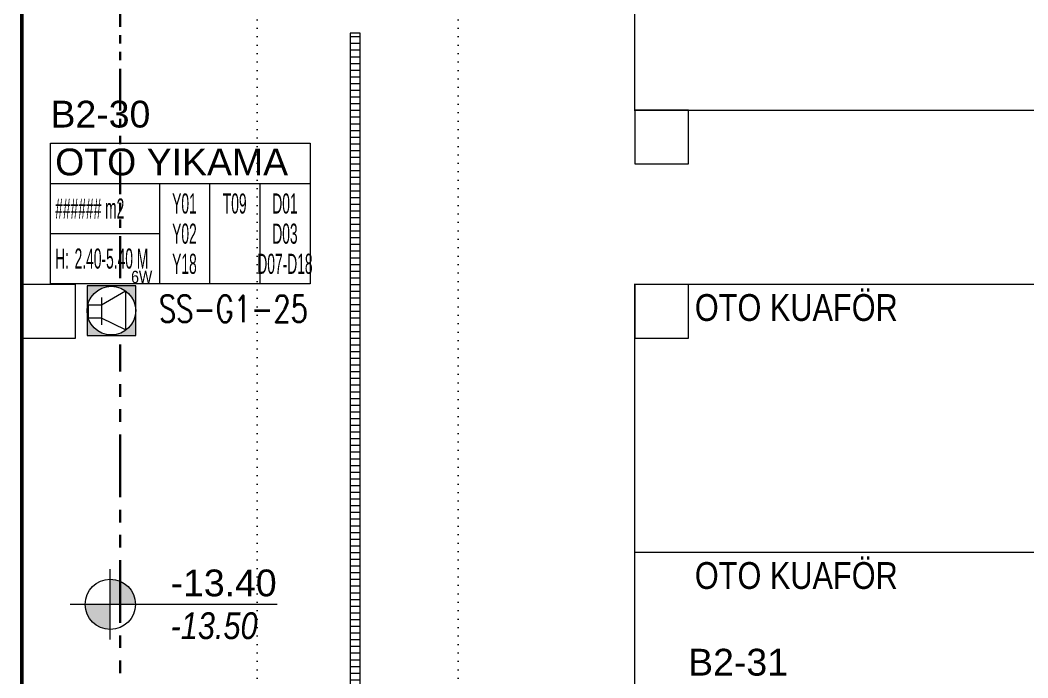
# Model space of a CAD drawing. Header units: metres. Extents: x -13545 to 152404, y -11890 to 28436.
# Drawn here: x 7522 to 9027, y 2693 to 3675 of the extents above; entities that cross this region are included whole.
import ezdxf
from ezdxf.enums import TextEntityAlignment as Align

# ---------------------------------------------------------------- set-up
doc = ezdxf.new("R2010")
doc.units = ezdxf.units.M
doc.header["$LTSCALE"] = 100
doc.header["$MEASUREMENT"] = 0
for name, pattern in [('DOT2', [0.125, 0, -0.125]), ('HIDDEN', [0.375, 0.25, -0.125]), ('PHANTOM2', [1.25, 0.625, -0.125, 0.125, -0.125, 0.125, -0.125])]:
    doc.linetypes.add(name, pattern=pattern)
doc.layers.get('0').update_dxf_attribs({"color": 9, "lineweight": 9})
for name, color, linetype, lineweight in [('01', 9, 'Continuous', 9), ('06D', 9, 'Continuous', 9), ('20', 9, 'DOT2', 9), ('21', 9, 'Continuous', 9), ('21_mahal200', 9, 'Continuous', 9), ('E-6W ACİL ANONS İÇİN HOPARLÖR (SIVAÜSTÜ) (YANGINA DAYANIKLI)', 7, 'Continuous', 30), ('E-KABLO', 7, 'Continuous', 30), ('E-YAZI', 7, 'Continuous', 30), ('Seslendirme', 7, 'Continuous', 9)]:
    doc.layers.add(name, color=color, linetype=linetype, lineweight=lineweight)
doc.styles.add('Arial', font='arial.ttf', dxfattribs={"height": 2.5})
doc.styles.add('ILGAZ', font='txttw.shx')
doc.styles.add('MuuM_TEXT-ITALIC', font='ARIALNI.TTF')
doc.styles.add('MuuM_TEXT-STANDART', font='ARIALN.TTF')

# ---------------------------------------------------------------- blocks, each defined once
blk = doc.blocks.new('ep20n')
at = {"layer": 'Seslendirme'}
h = blk.add_hatch(color=3, dxfattribs=at)
h.paths.add_polyline_path([(59.4, -30.4), (59.4, 0, -1), (0, 0), (0, -30.4)])
h.paths.add_polyline_path([(0, 30.4), (0, 0, -1), (59.4, 0), (59.4, 30.4)])
at = {"layer": 'Seslendirme', "color": 3}
for p, q in [((59.4, 30.4), (0, 30.4)), ((0, 30.4), (0, -30.4)), ((59.4, -30.4), (59.4, 30.4)), ((17.8, 6.9), (47, 24)), ((17.8, 16), (17.8, -17.3)), ((47, 24, 943.8), (47, -23.5, 943.8)), ((1.8, -9.1), (1.8, 6.9)), ((1.8, 6.9), (17.8, 6.9)), ((17.8, -9.1), (1.8, -9.1)), ((47, -23.5), (17.8, -9.1)), ((0, -30.4), (59.4, -30.4))]:
    blk.add_line(p, q, dxfattribs=at)
blk.add_circle((29.7, 0), 29.7, dxfattribs=at)
at = {"color": 3, "insert": (53.8, 48.6), "char_height": 15, "attachment_point": 1, "style": 'MuuM_TEXT-STANDART'}
blk.add_mtext_dynamic_manual_height_columns('6W', width=52.414, gutter_width=150, heights=[0], dxfattribs=at)
blk = doc.blocks.new('p-kolon_80x80')
blk.add_lwpolyline([(-40, -40), (40, -40), (40, 40), (-40, 40)], close=True)
blk = doc.blocks.new('2.bod.sitatik')
at = {"layer": '01'}
for p in [(8480, -5130), (7565, -5390), (8480, -5390)]:
    blk.add_blockref('p-kolon_80x80', p, dxfattribs=at)
blk = doc.blocks.new('p-işyeri')
at = {"color": 0, "const_width": 2}
blk.add_lwpolyline([(200, 0), (200, 700), (-200, 700), (-200, 0)], close=True, dxfattribs=at)
blk = doc.blocks.new('p-ızgara')
at = {"layer": '06D'}
h = blk.add_hatch(dxfattribs=at)
h.set_pattern_fill('_USER', color=252, scale=10, angle=180, style=0, pattern_type=0)
h.set_pattern_definition([(180, (20, -8630), (-1e-15, -10), [])])
h.paths.add_polyline_path([(8015, -4975), (8015, -8278.5), (8030, -8278.5), (8030, -4975)])
blk.add_lwpolyline([(8015, -4975), (8015, -8278.5), (8030, -8278.5), (8030, -4975)], close=True, dxfattribs=at)
blk = doc.blocks.new('0_elevationtarget-p-bk')
h = blk.add_hatch(color=250)
h.paths.add_polyline_path([(1.875, 0, 0.414214), (0, 1.875), (0, 0)])
h.paths.add_polyline_path([(0, 0), (-1.875, 0, 0.414214), (0, -1.875)])
blk.add_line((0, -2.625), (0, 2.625))
blk.add_lwpolyline([(12.453, 0), (-3, 0)])
blk.add_circle((0, 0), 1.875)
at = {"style": 'Arial'}
blk.add_attdef('BITMISKOT', text='', height=2, dxfattribs=at).set_placement((4.5, 0), align=Align.BOTTOM_LEFT)
at = {"style": 'MuuM_TEXT-ITALIC'}
blk.add_attdef('FINISHINGFLOORLEVEL', text='', height=2, dxfattribs=at).set_placement((4.5, -0.592), align=Align.TOP_LEFT)
blk = doc.blocks.new('0_roomno2')
blk.add_lwpolyline([(19.375, -10.5), (0, -10.5), (0, 0), (19.375, 0)], close=True)
for points in [[(0, -3), (19.375, -3)], [(8.125, -3), (8.125, -10.5)], [(11.875, -3), (11.875, -10.5)], [(15.625, -3), (15.625, -10.5)], [(0, -6.75), (8.125, -6.75)]]:
    blk.add_lwpolyline(points)
at = {"style": 'MuuM_TEXT-STANDART', "width": 0.6}
blk.add_text('H:', height=1.5, dxfattribs=at).set_placement((0.35, -8.608), align=Align.MIDDLE_LEFT)
at = {"style": 'Arial'}
blk.add_attdef('ODANO', (0, 1.17), '', height=2, dxfattribs=at)
blk.add_attdef('MEKANADI', text='', height=2, dxfattribs=at).set_placement((0.35, -3), align=Align.BOTTOM_LEFT)
at = {"style": 'MuuM_TEXT-STANDART', "width": 0.6}
for tag, p in [('YER01', (10, -4.5)), ('TAVAN01', (13.75, -4.5)), ('DUVAR01', (17.5, -4.5)), ('YER02', (10, -6.75)), ('TAVAN02', (13.75, -6.75)), ('DUVAR02', (17.5, -6.75)), ('YER03', (10, -9)), ('TAVAN03', (13.75, -9)), ('DUVAR03', (17.5, -9))]:
    blk.add_attdef(tag, text='', height=1.5, dxfattribs=at).set_placement(p, align=Align.MIDDLE_CENTER)
for tag, p in [('M2', (0.35, -4.875)), ('TEMIZTAVANYUKSEKLIGI', (1.8, -8.608))]:
    blk.add_attdef(tag, text='', height=1.5, dxfattribs=at).set_placement(p, align=Align.MIDDLE_LEFT)
blk = doc.blocks.new('2.bod.Mimari')
at = {"layer": '06D', "linetype": 'DOT2'}
for points in [[(7876.12, -4350), (7876.12, -7755), (7876.12, -8105)], [(8176.12, -4350), (8176.12, -7755), (8176.12, -8105)]]:
    blk.add_lwpolyline(points, dxfattribs=at)
at = {"layer": '20', "const_width": 5}
blk.add_lwpolyline([(7525, -8550), (7525, -4630)], dxfattribs=at)
at = {"layer": '06D'}
blk.add_blockref('p-ızgara', (0, 0), dxfattribs=at)
at = {"layer": '06D', "color": 89, "linetype": 'HIDDEN', "true_color": 0x2e4d23, "rotation": 90}
for p in [(9140, -4890), (9140, -5550), (9140, -5950)]:
    blk.add_blockref('p-işyeri', p, dxfattribs=at)
at = {"layer": '21', "xscale": 20, "yscale": 20, "zscale": 20}
blk.add_blockref('0_elevationtarget-p-bk', (7657.04, -5827.43), dxfattribs=at).add_auto_attribs({'BITMISKOT': '-13.40', 'FINISHINGFLOORLEVEL': '-13.50'})
at = {"layer": '21_mahal200'}
ref = blk.add_blockref('0_roomno2', (7567.77, -5139.12), dxfattribs=dict(at, xscale=20, yscale=20, zscale=20))
ref.add_attrib('ODANO', 'B2-30', (7567.77, -5115.72), dxfattribs={"layer": '0', "height": 40, "style": 'Arial'})
ref.add_attrib('MEKANADI', 'OTO YIKAMA', dxfattribs={"layer": '0', "height": 40, "style": 'Arial'}).set_placement((7574.77, -5199.12), align=Align.BOTTOM_LEFT)
ref.add_attrib('M2', '###### m2', dxfattribs={"layer": '0', "height": 30, "style": 'MuuM_TEXT-STANDART', "width": 0.6}).set_placement((7574.77, -5236.62), align=Align.MIDDLE_LEFT)
ref.add_attrib('TEMIZTAVANYUKSEKLIGI', '2.40-5.40 M', dxfattribs={"layer": '0', "height": 30, "style": 'MuuM_TEXT-STANDART', "width": 0.6}).set_placement((7603.77, -5311.28), align=Align.MIDDLE_LEFT)
ref.add_attrib('YER01', 'Y01', dxfattribs={"layer": '0', "height": 30, "style": 'MuuM_TEXT-STANDART', "width": 0.6}).set_placement((7767.77, -5229.12), align=Align.MIDDLE_CENTER)
ref.add_attrib('TAVAN01', 'T09', dxfattribs={"layer": '0', "height": 30, "style": 'MuuM_TEXT-STANDART', "width": 0.6}).set_placement((7842.77, -5229.12), align=Align.MIDDLE_CENTER)
ref.add_attrib('DUVAR01', 'D01', dxfattribs={"layer": '0', "height": 30, "style": 'MuuM_TEXT-STANDART', "width": 0.6}).set_placement((7917.77, -5229.12), align=Align.MIDDLE_CENTER)
ref.add_attrib('YER02', 'Y02', dxfattribs={"layer": '0', "height": 30, "style": 'MuuM_TEXT-STANDART', "width": 0.6}).set_placement((7767.77, -5274.12), align=Align.MIDDLE_CENTER)
ref.add_attrib('DUVAR02', 'D03', dxfattribs={"layer": '0', "height": 30, "style": 'MuuM_TEXT-STANDART', "width": 0.6}).set_placement((7917.77, -5274.12), align=Align.MIDDLE_CENTER)
ref.add_attrib('YER03', 'Y18', dxfattribs={"layer": '0', "height": 30, "style": 'MuuM_TEXT-STANDART', "width": 0.6}).set_placement((7767.77, -5319.12), align=Align.MIDDLE_CENTER)
ref.add_attrib('DUVAR03', 'D07-D18', dxfattribs={"layer": '0', "height": 30, "style": 'MuuM_TEXT-STANDART', "width": 0.6}).set_placement((7917.77, -5319.12), align=Align.MIDDLE_CENTER)
ref = blk.add_blockref('0_roomno2', (8519.63, -5957.15), dxfattribs=dict(at, xscale=20, yscale=20, zscale=20))
ref.add_attrib('ODANO', 'B2-31', (8519.63, -5933.75), dxfattribs={"layer": '0', "height": 40, "style": 'Arial'})
ref.add_attrib('MEKANADI', 'S.A.S.', dxfattribs={"layer": '0', "height": 40, "style": 'Arial'}).set_placement((8526.63, -6017.15), align=Align.BOTTOM_LEFT)
ref.add_attrib('M2', '#### m2', dxfattribs={"layer": '0', "height": 30, "style": 'MuuM_TEXT-STANDART', "width": 0.6}).set_placement((8526.63, -6054.65), align=Align.MIDDLE_LEFT)
ref.add_attrib('TEMIZTAVANYUKSEKLIGI', '2.40 M', dxfattribs={"layer": '0', "height": 30, "style": 'MuuM_TEXT-STANDART', "width": 0.6}).set_placement((8555.63, -6129.31), align=Align.MIDDLE_LEFT)
ref.add_attrib('YER01', 'Y04', dxfattribs={"layer": '0', "height": 30, "style": 'MuuM_TEXT-STANDART', "width": 0.6}).set_placement((8719.63, -6047.15), align=Align.MIDDLE_CENTER)
ref.add_attrib('TAVAN01', 'T09', dxfattribs={"layer": '0', "height": 30, "style": 'MuuM_TEXT-STANDART', "width": 0.6}).set_placement((8794.63, -6047.15), align=Align.MIDDLE_CENTER)
ref.add_attrib('DUVAR01', 'D07', dxfattribs={"layer": '0', "height": 30, "style": 'MuuM_TEXT-STANDART', "width": 0.6}).set_placement((8869.63, -6047.15), align=Align.MIDDLE_CENTER)
at = {"layer": '21', "style": 'MuuM_TEXT-STANDART'}
for p in [(8529.63, -5416.37), (8529.63, -5816.37)]:
    blk.add_text('OTO KUAFÖR', height=40, dxfattribs=at).set_placement(p, align=Align.BOTTOM_LEFT)

msp = doc.modelspace()

# ---------------------------------------------------------------- linework, layer by layer
at = {"layer": 'E-KABLO', "color": 5, "linetype": 'PHANTOM2'}
msp.add_line((7671.6, 3289.6), (7671.6, 4136.6), dxfattribs=at)
at = {"layer": 'E-KABLO', "color": 5, "linetype": 'PHANTOM2', "ltscale": 1.5}
msp.add_line((7671.6, 2025), (7671.6, 3190.4), dxfattribs=at)

# ---------------------------------------------------------------- block references
for name in ['2.bod.sitatik', '2.bod.Mimari']:
    msp.add_blockref(name, (0, 8630))
at = {"layer": 'E-6W ACİL ANONS İÇİN HOPARLÖR (SIVAÜSTÜ) (YANGINA DAYANIKLI)', "xscale": 1.222211883244323, "yscale": 1.222211883244323, "zscale": 1.222211883244323}
msp.add_blockref('ep20n', (7622.4, 3241), dxfattribs=at)

# ---------------------------------------------------------------- texts
at = {"layer": 'E-YAZI', "color": 3, "style": 'ILGAZ', "width": 0.75}
msp.add_text('SS-G1-25', height=40, dxfattribs=at).set_placement((7729.5, 3223.8))

doc.saveas('drawing.dxf')
